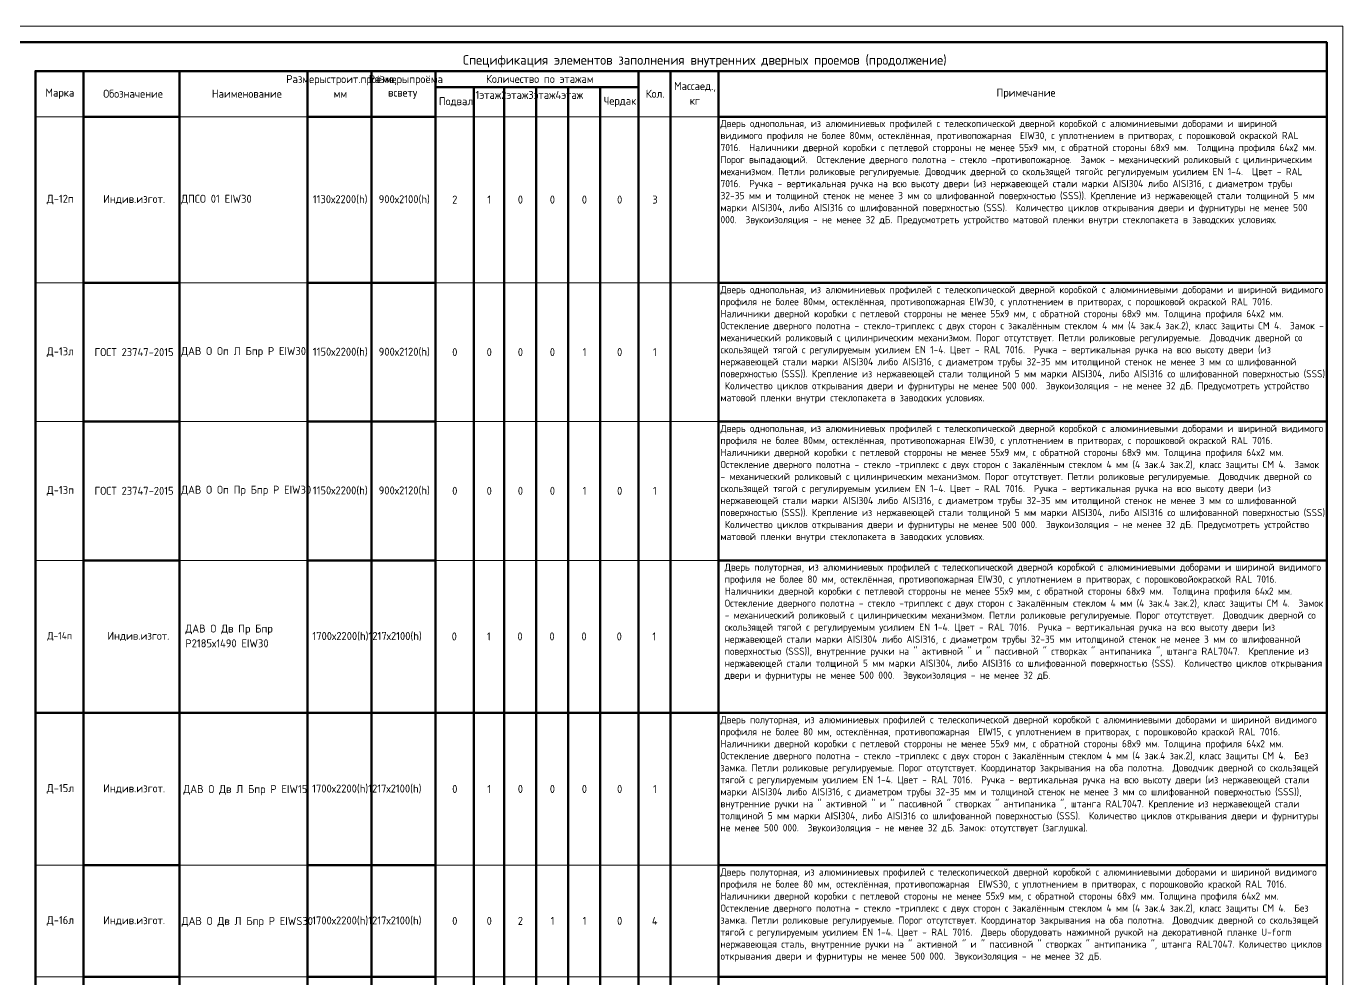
# Model space of a CAD drawing. Header units: millimetres. Extents: x -11345 to 411485, y -9810 to 73012.
# Drawn here: x -5082.9 to -4671.9, y 70349.4 to 70646.8 of the extents above; entities that cross this region are included whole.
import ezdxf

# ---------------------------------------------------------------- set-up
doc = ezdxf.new("R2010")
doc.units = ezdxf.units.MM
for name, color, linetype in [('PDF _Линии', 7, 'Continuous'), ('PDF _Основная надпись', 7, 'Continuous'), ('PDF _Текст', 7, 'Continuous')]:
    doc.layers.add(name, color=color, linetype=linetype)
doc.styles.add('MtXpl_GOST_Common', font='GOST_Common.ttf')
doc.styles.add('PDF GOST Common', font='GOST_Common.ttf')

msp = doc.modelspace()

# ---------------------------------------------------------------- hatches: boundary and pattern name
at = {"layer": 'PDF _Линии', "transparency": 33554559}
msp.add_hatch(color=256, dxfattribs=at).paths.add_polyline_path([(-4866.54058, 70632.83419), (-4866.58291, 70632.96119), (-4866.66758, 70633.04585), (-4866.83691, 70633.04585), (-4866.92158, 70632.96119), (-4866.96391, 70632.83419), (-4866.92158, 70632.70719), (-4866.83691, 70632.62252), (-4866.66758, 70632.62252), (-4866.58291, 70632.70719)])

# ---------------------------------------------------------------- linework, layer by layer
at = {"layer": 'PDF _Линии', "lineweight": 50}
for points in [[(-5080.11095, 70315.25144), (-5080.11095, 70350.04923), (-5080.11095, 70384.88935), (-5080.11095, 70432.47173), (-5080.11095, 70480.05411), (-5080.11095, 70523.40318), (-5080.11095, 70566.70992), (-5080.11095, 70618.56794), (-5080.11095, 70627.83888), (-5080.11095, 70632.83419), (-5065.12504, 70632.83419), (-5035.15322, 70632.83419), (-4995.14847, 70632.83419), (-4975.16725, 70632.83419), (-4955.18604, 70632.83419), (-4943.20578, 70632.83419), (-4933.68084, 70632.83419), (-4923.69023, 70632.83419), (-4913.69963, 70632.83419), (-4903.70902, 70632.83419), (-4891.72876, 70632.83419), (-4881.73815, 70632.83419), (-4866.75224, 70632.83419), (-4676.88839, 70632.83419), (-4676.88839, 70627.83888), (-4676.88839, 70618.56794), (-4676.88839, 70566.70992), (-4676.88839, 70523.40318), (-4676.88839, 70480.05411), (-4676.88839, 70432.47173), (-4676.88839, 70384.88935), (-4676.88839, 70350.04923), (-4676.88839, 70315.25144)], [(-5035.15322, 70632.83419), (-5035.15322, 70627.83888), (-5035.15322, 70618.56794), (-5035.15322, 70566.70992), (-5035.15322, 70523.40318), (-5035.15322, 70480.05411), (-5035.15322, 70384.88935), (-5035.15322, 70350.04923), (-5035.15322, 70315.25144), (-5035.15322, 70263.39342), (-5035.15322, 70211.5354), (-5065.12504, 70211.5354), (-5065.12504, 70263.39342), (-5065.12504, 70315.25144), (-5065.12504, 70350.04923), (-5065.12504, 70384.88935), (-5065.12504, 70480.05411), (-5065.12504, 70523.40318), (-5065.12504, 70566.70992), (-5065.12504, 70618.56794), (-5065.12504, 70627.83888), (-5065.12504, 70632.83419)], [(-4955.18604, 70632.83419), (-4955.18604, 70627.83888), (-4955.18604, 70618.56794), (-4955.18604, 70566.70992), (-4955.18604, 70523.40318), (-4955.18604, 70480.05411), (-4955.18604, 70384.88935), (-4955.18604, 70350.04923), (-4955.18604, 70315.25144), (-4955.18604, 70263.39342), (-4955.18604, 70211.5354), (-4975.16725, 70211.5354), (-4995.14847, 70211.5354), (-4995.14847, 70263.39342), (-4995.14847, 70315.25144), (-4995.14847, 70350.04923), (-4995.14847, 70384.88935), (-4995.14847, 70480.05411), (-4995.14847, 70523.40318), (-4995.14847, 70566.70992), (-4995.14847, 70618.56794), (-4995.14847, 70627.83888), (-4995.14847, 70632.83419)], [(-4975.16725, 70632.83419), (-4975.16725, 70627.83888), (-4975.16725, 70618.56794), (-4975.16725, 70566.70992), (-4975.16725, 70523.40318), (-4975.16725, 70480.05411), (-4975.16725, 70384.88935), (-4975.16725, 70350.04923), (-4975.16725, 70315.25144), (-4975.16725, 70263.39342), (-4975.16725, 70211.5354)], [(-4891.72876, 70632.83419), (-4891.72876, 70627.83888), (-4891.72876, 70618.56794), (-4891.72876, 70566.70992), (-4891.72876, 70523.40318), (-4891.72876, 70480.05411), (-4891.72876, 70384.88935), (-4891.72876, 70350.04923), (-4891.72876, 70315.25144), (-4891.72876, 70263.39342), (-4891.72876, 70211.5354)], [(-4881.73815, 70632.83419), (-4881.73815, 70627.83888), (-4881.73815, 70618.56794), (-4881.73815, 70566.70992), (-4881.73815, 70523.40318), (-4881.73815, 70480.05411), (-4881.73815, 70384.88935), (-4881.73815, 70350.04923), (-4881.73815, 70315.25144), (-4881.73815, 70263.39342), (-4881.73815, 70211.5354)], [(-4676.88839, 70480.05411), (-4866.75224, 70480.05411), (-4866.75224, 70523.40318), (-4866.75224, 70566.70992), (-4866.75224, 70618.56794), (-4866.75224, 70627.83888), (-4866.75224, 70632.83419), (-4866.75224, 70627.83888), (-4866.75224, 70618.56794), (-4866.75224, 70566.70992), (-4866.75224, 70523.40318), (-4866.75224, 70480.05411), (-4866.75224, 70384.88935), (-4866.75224, 70350.04923), (-4866.75224, 70315.25144), (-4866.75224, 70263.39342), (-4866.75224, 70211.5354)], [(-4891.72876, 70627.83888), (-4903.70902, 70627.83888), (-4913.69963, 70627.83888), (-4923.69023, 70627.83888), (-4933.68084, 70627.83888), (-4943.20578, 70627.83888), (-4955.18604, 70627.83888)], [(-4943.20578, 70627.83888), (-4943.20578, 70618.56794), (-4943.20578, 70566.70992), (-4943.20578, 70523.40318), (-4943.20578, 70480.05411), (-4943.20578, 70384.88935), (-4943.20578, 70350.04923), (-4943.20578, 70315.25144), (-4943.20578, 70263.39342), (-4943.20578, 70211.5354)], [(-4933.68084, 70627.83888), (-4933.68084, 70618.56794), (-4933.68084, 70566.70992), (-4933.68084, 70523.40318), (-4933.68084, 70480.05411), (-4933.68084, 70384.88935), (-4933.68084, 70350.04923), (-4933.68084, 70315.25144), (-4933.68084, 70263.39342), (-4933.68084, 70211.5354)], [(-4923.69023, 70627.83888), (-4923.69023, 70618.56794), (-4923.69023, 70566.70992), (-4923.69023, 70523.40318), (-4923.69023, 70480.05411), (-4923.69023, 70384.88935), (-4923.69023, 70350.04923), (-4923.69023, 70315.25144), (-4923.69023, 70263.39342), (-4923.69023, 70211.5354)], [(-4913.69963, 70627.83888), (-4913.69963, 70618.56794), (-4913.69963, 70566.70992), (-4913.69963, 70523.40318), (-4913.69963, 70480.05411), (-4913.69963, 70384.88935), (-4913.69963, 70350.04923), (-4913.69963, 70315.25144), (-4913.69963, 70263.39342), (-4913.69963, 70211.5354)], [(-4903.70902, 70627.83888), (-4903.70902, 70618.56794), (-4903.70902, 70566.70992), (-4903.70902, 70523.40318), (-4903.70902, 70480.05411), (-4903.70902, 70384.88935), (-4903.70902, 70350.04923), (-4903.70902, 70315.25144), (-4903.70902, 70263.39342), (-4903.70902, 70211.5354)], [(-5035.15322, 70618.56794), (-5065.12504, 70618.56794)], [(-4955.18604, 70618.56794), (-4975.16725, 70618.56794), (-4995.14847, 70618.56794)], [(-4676.88839, 70618.56794), (-4866.75224, 70618.56794)], [(-5035.15322, 70566.70992), (-5065.12504, 70566.70992)], [(-4955.18604, 70566.70992), (-4975.16725, 70566.70992), (-4995.14847, 70566.70992)], [(-4676.88839, 70566.70992), (-4866.75224, 70566.70992)], [(-5035.15322, 70523.40318), (-5065.12504, 70523.40318)], [(-4955.18604, 70523.40318), (-4975.16725, 70523.40318), (-4995.14847, 70523.40318)], [(-4676.88839, 70523.40318), (-4866.75224, 70523.40318)], [(-4676.88839, 70432.47173), (-5080.11095, 70432.47173)], [(-4866.75224, 70315.25144), (-4866.75224, 70350.04923), (-4866.75224, 70384.88935), (-4866.75224, 70432.47173)], [(-5035.15322, 70384.88935), (-5065.12504, 70384.88935)], [(-4955.18604, 70384.88935), (-4975.16725, 70384.88935), (-4995.14847, 70384.88935)], [(-4676.88839, 70384.88935), (-4866.75224, 70384.88935)], [(-5035.15322, 70350.04923), (-5065.12504, 70350.04923)], [(-4955.18604, 70350.04923), (-4975.16725, 70350.04923), (-4995.14847, 70350.04923)], [(-4676.88839, 70350.04923), (-4866.75224, 70350.04923)]]:
    msp.add_lwpolyline(points, dxfattribs=at)
at = {"layer": 'PDF _Линии', "lineweight": 20}
for points in [[(-5065.12504, 70618.56794), (-5080.11095, 70618.56794)], [(-4995.14847, 70618.56794), (-5035.15322, 70618.56794)], [(-4866.75224, 70618.56794), (-4881.73815, 70618.56794), (-4891.72876, 70618.56794), (-4903.70902, 70618.56794), (-4913.69963, 70618.56794), (-4923.69023, 70618.56794), (-4933.68084, 70618.56794), (-4943.20578, 70618.56794), (-4955.18604, 70618.56794)], [(-5065.12504, 70566.70992), (-5080.11095, 70566.70992)], [(-4995.14847, 70566.70992), (-5035.15322, 70566.70992)], [(-4866.75224, 70566.70992), (-4881.73815, 70566.70992), (-4891.72876, 70566.70992), (-4903.70902, 70566.70992), (-4913.69963, 70566.70992), (-4923.69023, 70566.70992), (-4933.68084, 70566.70992), (-4943.20578, 70566.70992), (-4955.18604, 70566.70992)], [(-5065.12504, 70523.40318), (-5080.11095, 70523.40318)], [(-4995.14847, 70523.40318), (-5035.15322, 70523.40318)], [(-4866.75224, 70523.40318), (-4881.73815, 70523.40318), (-4891.72876, 70523.40318), (-4903.70902, 70523.40318), (-4913.69963, 70523.40318), (-4923.69023, 70523.40318), (-4933.68084, 70523.40318), (-4943.20578, 70523.40318), (-4955.18604, 70523.40318)], [(-5065.12504, 70384.88935), (-5080.11095, 70384.88935)], [(-4995.14847, 70384.88935), (-5035.15322, 70384.88935)], [(-4866.75224, 70384.88935), (-4881.73815, 70384.88935), (-4891.72876, 70384.88935), (-4903.70902, 70384.88935), (-4913.69963, 70384.88935), (-4923.69023, 70384.88935), (-4933.68084, 70384.88935), (-4943.20578, 70384.88935), (-4955.18604, 70384.88935)], [(-5065.12504, 70350.04923), (-5080.11095, 70350.04923)], [(-4995.14847, 70350.04923), (-5035.15322, 70350.04923)], [(-4866.75224, 70350.04923), (-4881.73815, 70350.04923), (-4891.72876, 70350.04923), (-4903.70902, 70350.04923), (-4913.69963, 70350.04923), (-4923.69023, 70350.04923), (-4933.68084, 70350.04923), (-4943.20578, 70350.04923), (-4955.18604, 70350.04923)]]:
    msp.add_lwpolyline(points, dxfattribs=at)
for points in [[(-5080.11095, 70480.05411), (-5065.12504, 70480.05411)], [(-5035.15322, 70480.05411), (-4995.14847, 70480.05411)], [(-4955.18604, 70480.05411), (-4943.20578, 70480.05411), (-4933.68084, 70480.05411), (-4923.69023, 70480.05411), (-4913.69963, 70480.05411), (-4903.70902, 70480.05411), (-4891.72876, 70480.05411), (-4881.73815, 70480.05411), (-4866.75224, 70480.05411), (-4881.73815, 70480.05411), (-4891.72876, 70480.05411), (-4903.70902, 70480.05411), (-4913.69963, 70480.05411), (-4923.69023, 70480.05411), (-4933.68084, 70480.05411), (-4943.20578, 70480.05411)]]:
    msp.add_lwpolyline(points, close=True, dxfattribs=at)
at = {"layer": 'PDF _Линии', "lineweight": 50}
for points in [[(-5065.12504, 70480.05411), (-5035.15322, 70480.05411)], [(-4995.14847, 70480.05411), (-4975.16725, 70480.05411), (-4955.18604, 70480.05411), (-4975.16725, 70480.05411)]]:
    msp.add_lwpolyline(points, close=True, dxfattribs=at)
at = {"layer": 'PDF _Основная надпись', "lineweight": 20}
msp.add_lwpolyline([(-5512.89309, 70053.25202), (-4671.89309, 70053.25202), (-4671.89309, 70646.8041), (-5512.89309, 70646.8041)], close=True, dxfattribs=at)
at = {"layer": 'PDF _Основная надпись', "lineweight": 50}
msp.add_lwpolyline([(-4676.88839, 70058.24733), (-4676.88839, 70641.8088), (-5492.26579, 70641.8088), (-5492.26579, 70058.24733)], close=True, dxfattribs=at)

# ---------------------------------------------------------------- texts
at = {"layer": 'PDF _Текст', "attachment_point": 4, "style": 'PDF GOST Common'}
for s, insert, char_height in [('Спецификация элементов заполнения внутренних дверных проемов (продолжение)', (-4946.61176, 70635.90163), 2.9979972), ('Размерыстроит.проёма,', (-5001.774, 70629.99664), 2.4983298), ('Размерыпроёма', (-4976.03441, 70629.99664), 2.4983298), ('Количество по этажам', (-4939.37251, 70630.37766), 2.4983298), ('Марка', (-5076.96061, 70625.76316), 2.49833), ('Обозначение', (-5058.92598, 70625.76316), 2.4983298), ('Наименование', (-5025.01581, 70625.76316), 2.4983298), ('мм', (-4986.95682, 70625.76316), 2.49833), ('всвету', (-4969.98057, 70625.76316), 2.49833), ('1этаж2этаж3этаж4этаж', (-4942.67461, 70625.38212), 2.4983298), ('Кол.', (-4889.50212, 70625.76316), 2.49833), ('Массаед.,', (-4880.65412, 70627.8799), 2.49833), ('Примечание', (-4779.98197, 70625.76316), 2.49833), ('Подвал', (-4954.10502, 70623.22307), 2.49833), ('Чердак', (-4902.62589, 70623.22307), 2.49833), ('кг', (-4875.78564, 70623.60411), 2.49833), ('Д-12п', (-5076.53723, 70592.69967), 2.49833), ('Индив.изгот.', (-5058.92598, 70592.69967), 2.4983298), ('ДПСО 01 EIW30', (-5034.58347, 70592.69967), 2.4983298), ('1130х2200(h)', (-4993.47637, 70592.69967), 2.4983298), ('900х2100(h)', (-4972.90164, 70592.69967), 2.4983298), ('2', (-4949.95621, 70592.69967), 2.49833), ('1', (-4938.99146, 70592.69967), 2.49833), ('0', (-4929.46613, 70592.69967), 2.49833), ('0', (-4919.47514, 70592.69967), 2.49833), ('0', (-4909.48415, 70592.69967), 2.49833), ('0', (-4898.47707, 70592.69967), 2.49833), ('3', (-4887.47004, 70592.69967), 2.49833), ('Д-13л', (-5076.53723, 70545.07305), 2.49833), ('ГОСТ 23747-2015', (-5061.63539, 70545.07305), 2.4983298), ('ДАВ О Оп Л Бпр Р EIW30', (-5034.58347, 70545.07305), 2.4983298), ('1150х2200(h)', (-4993.47637, 70545.07305), 2.4983298), ('900х2120(h)', (-4972.90164, 70545.07305), 2.4983298), ('0', (-4949.95621, 70545.07305), 2.49833), ('0', (-4939.20317, 70545.07305), 2.49833), ('0', (-4929.46613, 70545.07305), 2.49833), ('0', (-4919.47514, 70545.07305), 2.49833), ('1', (-4909.23011, 70545.07305), 2.49833), ('0', (-4898.47707, 70545.07305), 2.49833), ('1', (-4887.25838, 70545.07305), 2.49833), ('Д-13п', (-5076.53723, 70501.76454), 2.49833), ('ГОСТ 23747-2015', (-5061.63539, 70501.76454), 2.4983298), ('ДАВ О Оп Пр Бпр Р EIW30', (-5034.58347, 70501.76454), 2.4983298), ('1150х2200(h)', (-4993.47637, 70501.76454), 2.4983298), ('900х2120(h)', (-4972.90164, 70501.76454), 2.4983298), ('0', (-4949.95621, 70501.76454), 2.49833), ('0', (-4939.20317, 70501.76454), 2.49833), ('0', (-4929.46613, 70501.76454), 2.49833), ('0', (-4919.47514, 70501.76454), 2.49833), ('1', (-4909.23011, 70501.76454), 2.49833), ('0', (-4898.47707, 70501.76454), 2.49833), ('1', (-4887.25838, 70501.76454), 2.49833), ('Д-14п', (-5076.3679, 70456.29699), 2.25), ('Индив.изгот.', (-5057.61357, 70456.29699), 2.4983298), ('ДАВ О Дв Пр Бпр', (-5033.27106, 70458.41373), 2.4983298), ('1700х2200(h)1217х2100(h)', (-4993.60337, 70456.29699), 2.4983298), ('0', (-4950.12554, 70456.29699), 2.49833), ('1', (-4939.11846, 70456.29699), 2.49833), ('0', (-4929.59318, 70456.29699), 2.49833), ('0', (-4919.60214, 70456.29699), 2.49833), ('0', (-4909.61115, 70456.29699), 2.49833), ('0', (-4898.60407, 70456.29699), 2.49833), ('1', (-4887.42771, 70456.29699), 2.49833), ('Р2185х1490 EIW30', (-5033.27106, 70454.13789), 2.4983298), ('Д-15л', (-5076.53723, 70408.67029), 2.49833), ('Индив.изгот.', (-5058.92598, 70408.67029), 2.4983298), ('ДАВ О Дв Л Бпр Р EIW15', (-5033.90454, 70408.29554), 2.4983298), ('1700х2200(h)1217х2100(h)', (-4993.68804, 70408.67029), 2.4983298), ('0', (-4949.95621, 70408.67029), 2.49833), ('1', (-4938.99146, 70408.67029), 2.49833), ('0', (-4929.46613, 70408.67029), 2.49833), ('0', (-4919.47514, 70408.67029), 2.49833), ('0', (-4909.48415, 70408.67029), 2.49833), ('0', (-4898.47707, 70408.67029), 2.49833), ('1', (-4887.25838, 70408.67029), 2.49833), ('Д-16л', (-5076.53723, 70367.47855), 2.49833), ('Индив.изгот.', (-5058.92598, 70367.47855), 2.4983298), ('ДАВ О Дв Л Бпр Р EIWS30', (-5034.42634, 70367.1038), 2.4983298), ('1700х2200(h)1217х2100(h)', (-4993.68804, 70367.47855), 2.4983298), ('0', (-4949.95621, 70367.47855), 2.49833), ('0', (-4939.20317, 70367.47855), 2.49833), ('2', (-4929.46613, 70367.47855), 2.49833), ('1', (-4919.22114, 70367.47855), 2.49833), ('1', (-4909.23011, 70367.47855), 2.49833), ('0', (-4898.47707, 70367.47855), 2.49833), ('4', (-4887.59704, 70367.47855), 2.49833)]:
    msp.add_mtext(s, dxfattribs=dict(at, insert=insert, char_height=char_height))
at = {"layer": 'PDF _Текст', "char_height": 2.25, "attachment_point": 1, "style": 'MtXpl_GOST_Common'}
for s, insert, width in [('Дверь однопольная, из алюминиевых профилей с телескопической дверной коробкой с алюминиевыми доборами и шириной видимого профиля не более 80мм, остеклённая, противопожарная  EIW30, с уплотнением в притворах, с порошковой окраской RAL 7016.  Наличники дверной коробки с петлевой сторроны не менее 55х9 мм, с обратной стороны 68х9 мм.  Толщина профиля 64х2 мм. Порог выпадающий.  Остекление дверного полотна - стекло -противопожарное.  Замок - механический роликовый с цилинрическим механизмом. Петли роликовые регулируемые. Доводчик дверной со скользящей тягойс регулируемым усилием EN 1-4.  Цвет - RAL 7016.  Ручка - вертикальная ручка на всю высоту двери (из нержавеющей стали марки AISI304 либо AISI316, с диаметром трубы 32-35 мм и толщиной стенок не менее 3 мм со шлифованной поверхностью (SSS)). Крепление из нержавеющей стали толщиной 5 мм марки AISI304, либо AISI316 со шлифованной поверхностью (SSS).  Количество циклов открывания двери и фурнитуры не менее 500 000.  Звукоизоляция - не менее 32 дБ. Предусмотреть устройство матовой пленки внутри стеклопакета в заводских условиях.', (-4866.17564, 70617.57336), 186.679892), ('Дверь однопольная, из алюминиевых профилей с телескопической дверной коробкой с алюминиевыми доборами и шириной видимого профиля не более 80мм, остеклённая, противопожарная {\\C1;EIW30}, с уплотнением в притворах, с порошковой окраской RAL 7016.  Наличники дверной коробки с петлевой сторроны не менее 55х9 мм, с обратной стороны 68х9 мм. Толщина профиля 64х2 мм.  Остекление дверного полотна - стекло-триплекс с двух сторон с закалённым стеклом 4 мм (4 зак.4 зак.2), класс защиты СМ 4.  Замок - механический роликовый с цилинрическим механизмом. Порог отсутствует. Петли роликовые регулируемые.  Доводчик дверной со скользящей тягой с регулируемым усилием EN 1-4. Цвет - RAL 7016.  Ручка - вертикальная ручка на всю высоту двери (из нержавеющей стали марки AISI304 либо AISI316, с диаметром трубы 32-35 мм итолщиной стенок не менее 3 мм со шлифованной поверхностью (SSS)). Крепление из нержавеющей стали толщиной 5 мм марки AISI304, либо AISI316 со шлифованной поверхностью (SSS).  Количество циклов открывания двери и фурнитуры не менее 500 000.  Звукоизоляция - не менее 32 дБ. Предусмотреть устройство матовой пленки внутри стеклопакета в заводских условиях.', (-4866.17564, 70565.71323), 188.941142), ('Дверь однопольная, из алюминиевых профилей с телескопической дверной коробкой с алюминиевыми доборами и шириной видимого профиля не более 80мм, остеклённая, противопожарная {\\C1;EIW30}, с уплотнением в притворах, с порошковой окраской RAL 7016.  Наличники дверной коробки с петлевой сторроны не менее 55х9 мм, с обратной стороны 68х9 мм. Толщина профиля 64х2 мм.  Остекление дверного полотна - стекло -триплекс с двух сторон с закалённым стеклом 4 мм (4 зак.4 зак.2), класс защиты СМ 4.  Замок - механический роликовый с цилинрическим механизмом. Порог отсутствует. Петли роликовые регулируемые.  Доводчик дверной со скользящей тягой с регулируемым усилием EN 1-4. Цвет - RAL 7016.  Ручка - вертикальная ручка на всю высоту двери (из нержавеющей стали марки AISI304 либо AISI316, с диаметром трубы 32-35 мм итолщиной стенок не менее 3 мм со шлифованной поверхностью (SSS)). Крепление из нержавеющей стали толщиной 5 мм марки AISI304, либо AISI316 со шлифованной поверхностью (SSS).  Количество циклов открывания двери и фурнитуры не менее 500 000.  Звукоизоляция - не менее 32 дБ. Предусмотреть устройство матовой пленки внутри стеклопакета в заводских условиях.', (-4866.17564, 70522.36237), 188.941142), ('Дверь полуторная, из алюминиевых профилей с телескопической дверной коробкой с алюминиевыми доборами и шириной видимого профиля не более 80 мм, остеклённая, противопожарная EIW30, с уплотнением в притворах, с порошковойокраской RAL 7016.  Наличники дверной коробки с петлевой сторроны не менее 55х9 мм, с обратной стороны 68х9 мм.  Толщина профиля 64х2 мм.  Остекление дверного полотна - стекло -триплекс с двух сторон с закалённым стеклом 4 мм (4 зак.4 зак.2), класс защиты СМ 4.  Замок - механический роликовый с цилинрическим механизмом. Петли роликовые регулируемые. Порог отсутствует.  Доводчик дверной со скользящей тягой с регулируемым усилием EN 1-4. Цвет - RAL 7016.  Ручка - вертикальная ручка на всю высоту двери (из нержавеющей стали марки AISI304 либо AISI316, с диаметром трубы 32-35 мм итолщиной стенок не менее 3 мм со шлифованной поверхностью (SSS)), внутренние ручки на " активной " и " пассивной " створках " антипаника ", штанга RAL7047.  Крепление из нержавеющей стали толщиной 5 мм марки AISI304, либо AISI316 со шлифованной поверхностью (SSS).  Количество циклов открывания двери и фурнитуры не менее 500 000.  Звукоизоляция - не менее 32 дБ.', (-4864.86323, 70479.05386), 187.9748408), ('Дверь полуторная, из алюминиевых профилей с телескопической дверной коробкой с алюминиевыми доборами и шириной видимого профиля не более 80 мм, остеклённая, противопожарная  EIW15, с уплотнением в притворах, с порошковойо краской RAL 7016.  Наличники дверной коробки с петлевой сторроны не менее 55х9 мм, с обратной стороны 68х9 мм. Толщина профиля 64х2 мм.  Остекление дверного полотна - стекло -триплекс с двух сторон с закалённым стеклом 4 мм (4 зак.4 зак.2), класс защиты СМ 4.  Без замка. Петли роликовые регулируемые. Порог отсутствует. Координатор закрывания на оба полотна.  Доводчик дверной со скользящей тягой с регулируемым усилием EN 1-4. Цвет - RAL 7016.  Ручка - вертикальная ручка на всю высоту двери (из нержавеющей стали марки AISI304 либо AISI316, с диаметром трубы 32-35 мм и толщиной стенок не менее 3 мм со шлифованной поверхностью (SSS)), внутренние ручки на " активной " и " пассивной " створках " антипаника ", штанга RAL7047. Крепление из нержавеющей стали толщиной 5 мм марки AISI304, либо AISI316 со шлифованной поверхностью (SSS).  Количество циклов открывания двери и фурнитуры не менее 500 000.  Звукоизоляция - не менее 32 дБ. Замок: отсутствует (заглушка).', (-4866.17564, 70431.42721), 189.2872523), ('Дверь полуторная, из алюминиевых профилей с телескопической дверной коробкой с алюминиевыми доборами и шириной видимого профиля не более 80 мм, остеклённая, противопожарная  {\\C1;EIWS30}, с уплотнением в притворах, с порошковойо краской RAL 7016.  Наличники дверной коробки с петлевой стороны не менее 55х9 мм, с обратной стороны 68х9 мм. Толщина профиля 64х2 мм.  Остекление дверного полотна - стекло -триплекс с двух сторон с закалённым стеклом 4 мм (4 зак.4 зак.2), класс защиты СМ 4.  Без замка. Петли роликовые регулируемые. Порог отсутствует. Координатор закрывания на оба полотна.  Доводчик дверной со скользящей тягой с регулируемым усилием EN 1-4. Цвет - RAL 7016.  Дверь оборудовать нажимной ручкой на декоративной планке U-form нержавеющая сталь, внутренние ручки на " активной " и " пассивной " створках " антипаника ", штанга RAL7047. Количество циклов открывания двери и фурнитуры не менее 500 000.  Звукоизоляция - не менее 32 дБ.', (-4866.17564, 70383.8429), 189.2872523)]:
    msp.add_mtext(s, dxfattribs=dict(at, insert=insert, width=width))

doc.saveas('drawing.dxf')
